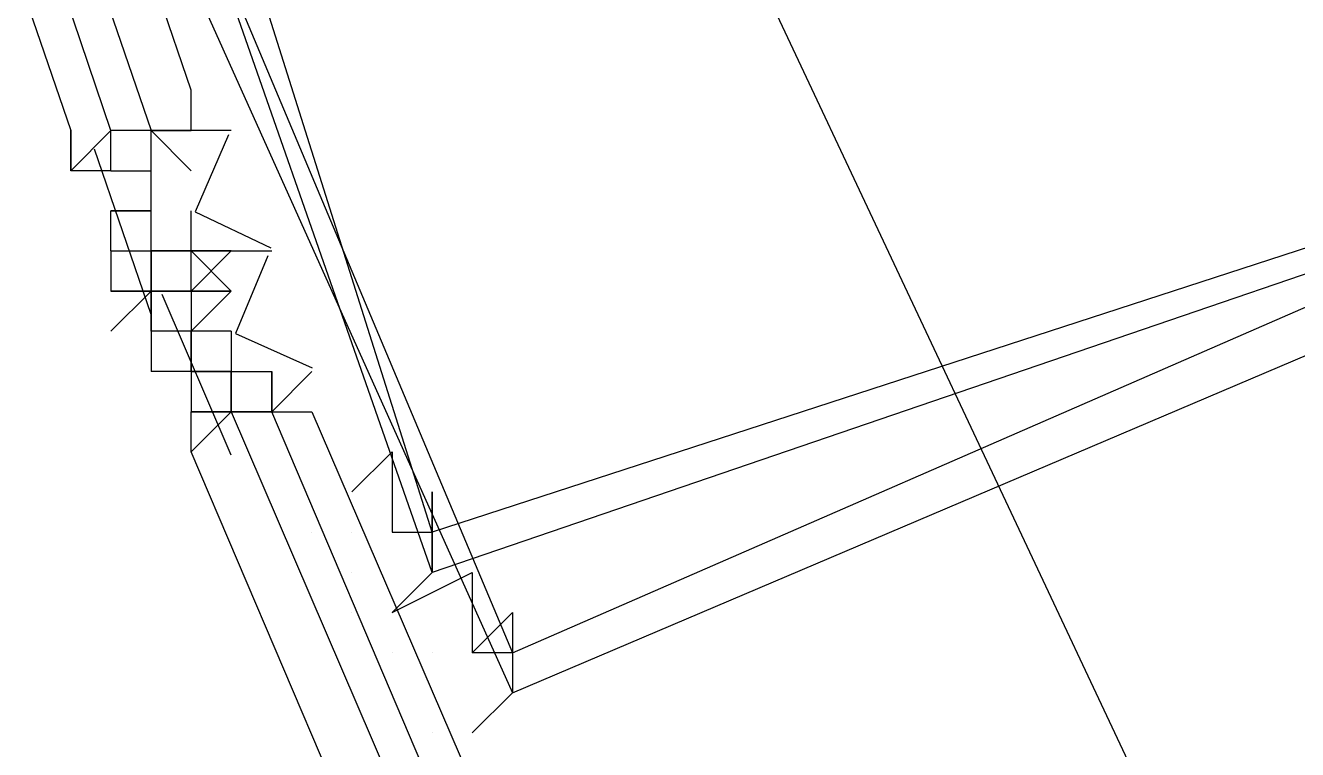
# Model space of a CAD drawing. Header units: feet. Extents: x -84 to 198, y -22 to 181.
# Drawn here: x 17.7449 to 18.1674, y 39.2523 to 39.4926 of the extents above; entities that cross this region are included whole.
import ezdxf

# ---------------------------------------------------------------- set-up
doc = ezdxf.new("R2010")
doc.units = ezdxf.units.FT
doc.layers.add('A-LINEA', color=7, linetype='CONTINUOUS')

msp = doc.modelspace()

# ---------------------------------------------------------------- linework, layer by layer
at = {"layer": 'A-LINEA'}
for p, q in [((17.1689, 41.2494), (22.9956, 28.8755)), ((17.1689, 41.2494), (22.9956, 28.8755)), ((17.7733, 39.4578), (17.7733, 39.4578)), ((17.7867, 39.4578), (17.7733, 39.4578)), ((17.7733, 39.4578), (17.7733, 39.4578)), ((17.7733, 39.4444), (17.7733, 39.4578)), ((17.7733, 39.4444), (17.7733, 39.4578)), ((17.7733, 39.4444), (17.7733, 39.4578)), ((17.7733, 39.4578), (17.7733, 39.4578)), ((17.7733, 39.4578), (17.7733, 39.4578)), ((17.7867, 39.4578), (17.7733, 39.4578)), ((17.7733, 39.4578), (17.7733, 39.4578)), ((17.7733, 39.4444), (17.7733, 39.4578)), ((17.7733, 39.4444), (17.7733, 39.4578)), ((17.7733, 39.4444), (17.7733, 39.4578)), ((17.7733, 39.4578), (17.7733, 39.4578)), ((17.7867, 39.4578), (17.7867, 39.4578)), ((17.8, 39.4444), (17.7867, 39.4578)), ((17.7867, 39.4578), (17.7867, 39.4578)), ((17.7867, 39.4578), (17.7867, 39.4578)), ((17.8, 39.4578), (17.7867, 39.4578)), ((17.7867, 39.4578), (17.7867, 39.4578)), ((17.7867, 39.4444), (17.7867, 39.4578)), ((17.7867, 39.4578), (17.7867, 39.4578)), ((17.7867, 39.4578), (17.7867, 39.4578)), ((17.7867, 39.4578), (17.7867, 39.4578)), ((17.7867, 39.4578), (17.7867, 39.4578)), ((17.7867, 39.4578), (17.7867, 39.4578)), ((17.7867, 39.4578), (17.7867, 39.4578)), ((17.8, 39.4444), (17.7867, 39.4578)), ((17.7867, 39.4578), (17.7867, 39.4578)), ((17.7867, 39.4578), (17.7867, 39.4578)), ((17.8, 39.4578), (17.7867, 39.4578)), ((17.7867, 39.4578), (17.7867, 39.4578)), ((17.7867, 39.4444), (17.7867, 39.4578)), ((17.7867, 39.4578), (17.7867, 39.4578)), ((17.7867, 39.4578), (17.7867, 39.4578)), ((17.7867, 39.4578), (17.7867, 39.4578)), ((17.7867, 39.4578), (17.7867, 39.4578)), ((17.7867, 39.4578), (17.7867, 39.4578)), ((17.8, 39.4578), (17.8, 39.4578)), ((17.8, 39.4578), (17.8, 39.4578)), ((17.8, 39.4578), (17.8, 39.4578)), ((17.8, 39.4578), (17.8, 39.4578)), ((17.8, 39.4578), (17.8, 39.4578)), ((17.8, 39.4578), (17.8, 39.4578)), ((17.8, 39.4578), (17.8, 39.4578)), ((17.8, 39.4578), (17.8, 39.4578)), ((17.8, 39.4578), (17.8, 39.4578)), ((17.8, 39.4578), (17.8, 39.4578)), ((17.8, 39.4578), (17.8, 39.4578)), ((17.8, 39.4578), (17.8, 39.4578)), ((17.8, 39.4578), (17.8, 39.4578)), ((17.8, 39.4578), (17.8, 39.4578)), ((17.8, 39.4578), (17.8, 39.4578)), ((17.8, 39.4578), (17.8, 39.4578)), ((17.8, 39.4578), (17.8, 39.4578)), ((17.8, 39.4578), (17.8, 39.4578)), ((17.8, 39.4578), (17.8, 39.4578)), ((17.8, 39.4578), (17.8, 39.4578)), ((17.8, 39.4578), (17.8, 39.4578)), ((17.8, 39.4578), (17.8, 39.4578)), ((17.7867, 39.3967), (17.7679, 39.4516)), ((17.7867, 39.3967), (17.7679, 39.4516)), ((17.7733, 39.4444), (17.76, 39.4444)), ((17.76, 39.4444), (17.76, 39.4444)), ((17.76, 39.4444), (17.76, 39.4444)), ((17.76, 39.4444), (17.76, 39.4444)), ((17.7733, 39.4444), (17.76, 39.4444)), ((17.7733, 39.4444), (17.76, 39.4444)), ((17.76, 39.4444), (17.76, 39.4444)), ((17.76, 39.4444), (17.76, 39.4444)), ((17.76, 39.4444), (17.76, 39.4444)), ((17.76, 39.4444), (17.76, 39.4444)), ((17.7733, 39.4444), (17.76, 39.4444)), ((17.76, 39.4444), (17.76, 39.4444)), ((17.76, 39.4444), (17.76, 39.4444)), ((17.76, 39.4444), (17.76, 39.4444)), ((17.7733, 39.4444), (17.76, 39.4444)), ((17.7733, 39.4444), (17.76, 39.4444)), ((17.76, 39.4444), (17.76, 39.4444)), ((17.76, 39.4444), (17.76, 39.4444)), ((17.76, 39.4444), (17.76, 39.4444)), ((17.76, 39.4444), (17.76, 39.4444)), ((17.7733, 39.4444), (17.7733, 39.4444)), ((17.7733, 39.4444), (17.7733, 39.4444)), ((17.7733, 39.4444), (17.7733, 39.4444)), ((17.7733, 39.4444), (17.7733, 39.4444)), ((17.7733, 39.4444), (17.7733, 39.4444)), ((17.7733, 39.4444), (17.7733, 39.4444)), ((17.7733, 39.4444), (17.7733, 39.4444)), ((17.7733, 39.4444), (17.7733, 39.4444)), ((17.7733, 39.4444), (17.7733, 39.4444)), ((17.7733, 39.4444), (17.7733, 39.4444)), ((17.7733, 39.4444), (17.7733, 39.4444)), ((17.7733, 39.4444), (17.7733, 39.4444)), ((17.7733, 39.4444), (17.7733, 39.4444)), ((17.7733, 39.4444), (17.7733, 39.4444)), ((17.7733, 39.4444), (17.7867, 39.4444)), ((17.7733, 39.4444), (17.7867, 39.4444)), ((17.7733, 39.4444), (17.7733, 39.4444)), ((17.7733, 39.4444), (17.7733, 39.4444)), ((17.7733, 39.4444), (17.7733, 39.4444)), ((17.7733, 39.4444), (17.7733, 39.4444)), ((17.7733, 39.4444), (17.7733, 39.4444)), ((17.7733, 39.4444), (17.7733, 39.4444)), ((17.7733, 39.4444), (17.7733, 39.4444)), ((17.7733, 39.4444), (17.7733, 39.4444)), ((17.7733, 39.4444), (17.7733, 39.4444)), ((17.7733, 39.4444), (17.7733, 39.4444)), ((17.7733, 39.4444), (17.7733, 39.4444)), ((17.7733, 39.4444), (17.7733, 39.4444)), ((17.7733, 39.4444), (17.7733, 39.4444)), ((17.7733, 39.4444), (17.7733, 39.4444)), ((17.7733, 39.4444), (17.7733, 39.4444)), ((17.7733, 39.4444), (17.7733, 39.4444)), ((17.7733, 39.4444), (17.7733, 39.4444)), ((17.7733, 39.4444), (17.7733, 39.4444)), ((17.7733, 39.4444), (17.7733, 39.4444)), ((17.7733, 39.4444), (17.7733, 39.4444)), ((17.7733, 39.4444), (17.7733, 39.4444)), ((17.7733, 39.4444), (17.7733, 39.4444)), ((17.7733, 39.4444), (17.7867, 39.4444)), ((17.7733, 39.4444), (17.7867, 39.4444)), ((17.7733, 39.4444), (17.7733, 39.4444)), ((17.7733, 39.4444), (17.7733, 39.4444)), ((17.7733, 39.4444), (17.7733, 39.4444)), ((17.7733, 39.4444), (17.7733, 39.4444)), ((17.7733, 39.4444), (17.7733, 39.4444)), ((17.7733, 39.4444), (17.7733, 39.4444)), ((17.7733, 39.4444), (17.7733, 39.4444)), ((17.7733, 39.4444), (17.7733, 39.4444)), ((17.7867, 39.4444), (17.7867, 39.4444)), ((17.7867, 39.4444), (17.7867, 39.4444)), ((17.7867, 39.4444), (17.7867, 39.4444)), ((17.7867, 39.4311), (17.7867, 39.4444)), ((17.7867, 39.4444), (17.7867, 39.4444)), ((17.7867, 39.4444), (17.7867, 39.4444)), ((17.7867, 39.4444), (17.7867, 39.4444)), ((17.7867, 39.4444), (17.7867, 39.4444)), ((17.7867, 39.4444), (17.7867, 39.4444)), ((17.7867, 39.4444), (17.7867, 39.4444)), ((17.7867, 39.4311), (17.7867, 39.4444)), ((17.7867, 39.4444), (17.7867, 39.4444)), ((17.7867, 39.4444), (17.7867, 39.4444)), ((17.7867, 39.4444), (17.7867, 39.4444)), ((17.7867, 39.4444), (17.7867, 39.4444)), ((17.7867, 39.4444), (17.7867, 39.4444)), ((17.7867, 39.4444), (17.7867, 39.4444)), ((17.7867, 39.4444), (17.7867, 39.4444)), ((17.7867, 39.4444), (17.7867, 39.4444)), ((17.7867, 39.4444), (17.7867, 39.4444)), ((17.7867, 39.4444), (17.7867, 39.4444)), ((17.7867, 39.4444), (17.7867, 39.4444)), ((17.7867, 39.4444), (17.7867, 39.4444)), ((17.7867, 39.4444), (17.7867, 39.4444)), ((17.7867, 39.4444), (17.7867, 39.4444)), ((17.7867, 39.4444), (17.7867, 39.4444)), ((17.7867, 39.4444), (17.7867, 39.4444)), ((17.7867, 39.4444), (17.7867, 39.4444)), ((17.7867, 39.4444), (17.7867, 39.4444)), ((17.7867, 39.4444), (17.7867, 39.4444)), ((17.7867, 39.4444), (17.7867, 39.4444)), ((17.7867, 39.4444), (17.7867, 39.4444)), ((17.7867, 39.4444), (17.7867, 39.4444)), ((17.7867, 39.4311), (17.7867, 39.4444)), ((17.7867, 39.4444), (17.7867, 39.4444)), ((17.7867, 39.4444), (17.7867, 39.4444)), ((17.7867, 39.4444), (17.7867, 39.4444)), ((17.7867, 39.4444), (17.7867, 39.4444)), ((17.7867, 39.4444), (17.7867, 39.4444)), ((17.7867, 39.4444), (17.7867, 39.4444)), ((17.7867, 39.4311), (17.7867, 39.4444)), ((17.7867, 39.4444), (17.7867, 39.4444)), ((17.7867, 39.4444), (17.7867, 39.4444)), ((17.7867, 39.4444), (17.7867, 39.4444)), ((17.7867, 39.4444), (17.7867, 39.4444)), ((17.7867, 39.4444), (17.7867, 39.4444)), ((17.7867, 39.4444), (17.7867, 39.4444)), ((17.7867, 39.4444), (17.7867, 39.4444)), ((17.7867, 39.4444), (17.7867, 39.4444)), ((17.7867, 39.4444), (17.7867, 39.4444)), ((17.7867, 39.4444), (17.7867, 39.4444)), ((17.7867, 39.4444), (17.7867, 39.4444)), ((17.7867, 39.4444), (17.7867, 39.4444)), ((17.7867, 39.4444), (17.7867, 39.4444)), ((17.7867, 39.4444), (17.7867, 39.4444)), ((17.7867, 39.4444), (17.7867, 39.4444)), ((17.7867, 39.4444), (17.7867, 39.4444)), ((17.7867, 39.4444), (17.7867, 39.4444)), ((17.7867, 39.4444), (17.7867, 39.4444)), ((17.7867, 39.4444), (17.7867, 39.4444)), ((17.7733, 39.4311), (17.7733, 39.4311)), ((17.7733, 39.4311), (17.7733, 39.4311)), ((17.7867, 39.4311), (17.7733, 39.4311)), ((17.7733, 39.4311), (17.7733, 39.4311)), ((17.7733, 39.4311), (17.7733, 39.4311)), ((17.7733, 39.4311), (17.7733, 39.4311)), ((17.7733, 39.4311), (17.7733, 39.4311)), ((17.7733, 39.4311), (17.7733, 39.4311)), ((17.7733, 39.4311), (17.7733, 39.4311)), ((17.7733, 39.4311), (17.7733, 39.4311)), ((17.7867, 39.4311), (17.7733, 39.4311)), ((17.7733, 39.4311), (17.7733, 39.4311)), ((17.7733, 39.4311), (17.7733, 39.4311)), ((17.7867, 39.4311), (17.7733, 39.4311)), ((17.7733, 39.4311), (17.7733, 39.4311)), ((17.7733, 39.4311), (17.7733, 39.4311)), ((17.7733, 39.4178), (17.7733, 39.4311)), ((17.7733, 39.4311), (17.7867, 39.4311)), ((17.7733, 39.4311), (17.7733, 39.4311)), ((17.7733, 39.4311), (17.7733, 39.4311)), ((17.7733, 39.4311), (17.7733, 39.4311)), ((17.7733, 39.4311), (17.7733, 39.4311)), ((17.7733, 39.4311), (17.7733, 39.4311)), ((17.7733, 39.4311), (17.7733, 39.4311)), ((17.7733, 39.4311), (17.7733, 39.4311)), ((17.7867, 39.4311), (17.7733, 39.4311)), ((17.7733, 39.4311), (17.7733, 39.4311)), ((17.7733, 39.4311), (17.7733, 39.4311)), ((17.7733, 39.4311), (17.7733, 39.4311)), ((17.7733, 39.4311), (17.7733, 39.4311)), ((17.7733, 39.4311), (17.7733, 39.4311)), ((17.7733, 39.4311), (17.7733, 39.4311)), ((17.7733, 39.4311), (17.7733, 39.4311)), ((17.7867, 39.4311), (17.7733, 39.4311)), ((17.7733, 39.4311), (17.7733, 39.4311)), ((17.7733, 39.4311), (17.7733, 39.4311)), ((17.7867, 39.4311), (17.7733, 39.4311)), ((17.7733, 39.4311), (17.7733, 39.4311)), ((17.7733, 39.4311), (17.7733, 39.4311)), ((17.7733, 39.4178), (17.7733, 39.4311)), ((17.7733, 39.4311), (17.7867, 39.4311)), ((17.7733, 39.4311), (17.7733, 39.4311)), ((17.7733, 39.4311), (17.7733, 39.4311)), ((17.7733, 39.4311), (17.7733, 39.4311)), ((17.7733, 39.4311), (17.7733, 39.4311)), ((17.7733, 39.4311), (17.7733, 39.4311)), ((17.7867, 39.4311), (17.7867, 39.4311)), ((17.7867, 39.4311), (17.7867, 39.4311)), ((17.7867, 39.4311), (17.7867, 39.4311)), ((17.7867, 39.4311), (17.7867, 39.4311)), ((17.7867, 39.4311), (17.7867, 39.4311)), ((17.7867, 39.4311), (17.7867, 39.4311)), ((17.7867, 39.4178), (17.7867, 39.4311)), ((17.7867, 39.4311), (17.7867, 39.4311)), ((17.7867, 39.4311), (17.7867, 39.4311)), ((17.7867, 39.4311), (17.7867, 39.4311)), ((17.7867, 39.4311), (17.7867, 39.4311)), ((17.7867, 39.4311), (17.7867, 39.4311)), ((17.7867, 39.4311), (17.7867, 39.4311)), ((17.7867, 39.4311), (17.7867, 39.4311)), ((17.7867, 39.4311), (17.7867, 39.4311)), ((17.7867, 39.4311), (17.7867, 39.4311)), ((17.7867, 39.4311), (17.7867, 39.4311)), ((17.7867, 39.4311), (17.7867, 39.4311)), ((17.7867, 39.4311), (17.7867, 39.4311)), ((17.7867, 39.4311), (17.7867, 39.4311)), ((17.7867, 39.4311), (17.7867, 39.4311)), ((17.7867, 39.4311), (17.7867, 39.4311)), ((17.7867, 39.4311), (17.7867, 39.4311)), ((17.7867, 39.4311), (17.7867, 39.4311)), ((17.7867, 39.4311), (17.7867, 39.4311)), ((17.7867, 39.4311), (17.7867, 39.4311)), ((17.7867, 39.4311), (17.7867, 39.4311)), ((17.7867, 39.4311), (17.7867, 39.4311)), ((17.7867, 39.4311), (17.7867, 39.4311)), ((17.7867, 39.4311), (17.7867, 39.4311)), ((17.7867, 39.4311), (17.7867, 39.4311)), ((17.7867, 39.4311), (17.7867, 39.4311)), ((17.7867, 39.4178), (17.7867, 39.4311)), ((17.7867, 39.4311), (17.7867, 39.4311)), ((17.7867, 39.4311), (17.7867, 39.4311)), ((17.7867, 39.4311), (17.7867, 39.4311)), ((17.7867, 39.4311), (17.7867, 39.4311)), ((17.7867, 39.4311), (17.7867, 39.4311)), ((17.7867, 39.4311), (17.7867, 39.4311)), ((17.7867, 39.4311), (17.7867, 39.4311)), ((17.7867, 39.4311), (17.7867, 39.4311)), ((17.7867, 39.4311), (17.7867, 39.4311)), ((17.7867, 39.4311), (17.7867, 39.4311)), ((17.7867, 39.4311), (17.7867, 39.4311)), ((17.7867, 39.4311), (17.7867, 39.4311)), ((17.7867, 39.4311), (17.7867, 39.4311)), ((17.7867, 39.4311), (17.7867, 39.4311)), ((17.7867, 39.4311), (17.7867, 39.4311)), ((17.7867, 39.4311), (17.7867, 39.4311)), ((17.7867, 39.4311), (17.7867, 39.4311)), ((17.7867, 39.4311), (17.7867, 39.4311)), ((17.7867, 39.4311), (17.7867, 39.4311)), ((17.8, 39.4311), (17.8, 39.4311)), ((17.8, 39.4178), (17.8, 39.4311)), ((17.8, 39.4311), (17.8, 39.4311)), ((17.8, 39.4311), (17.8, 39.4311)), ((17.8, 39.4311), (17.8, 39.4311)), ((17.8, 39.4311), (17.8, 39.4311)), ((17.8, 39.4311), (17.8, 39.4311)), ((17.8, 39.4178), (17.8, 39.4311)), ((17.8, 39.4311), (17.8, 39.4311)), ((17.8, 39.4311), (17.8, 39.4311)), ((17.8, 39.4311), (17.8, 39.4311)), ((17.8, 39.4311), (17.8, 39.4311)), ((17.7733, 39.4178), (17.7733, 39.4178)), ((17.7733, 39.4178), (17.7733, 39.4178)), ((17.7733, 39.4178), (17.7733, 39.4178)), ((17.7733, 39.4178), (17.7733, 39.4178)), ((17.7733, 39.4178), (17.7867, 39.4178)), ((17.7733, 39.4178), (17.7733, 39.4178)), ((17.7733, 39.4178), (17.7733, 39.4178)), ((17.7733, 39.4178), (17.7867, 39.4178)), ((17.7733, 39.4178), (17.7733, 39.4178)), ((17.7733, 39.4178), (17.7867, 39.4178)), ((17.7733, 39.4178), (17.7733, 39.4178)), ((17.7733, 39.4178), (17.7733, 39.4178)), ((17.7733, 39.4178), (17.7733, 39.4178)), ((17.7733, 39.4178), (17.7733, 39.4044)), ((17.7733, 39.4178), (17.7733, 39.4178)), ((17.7733, 39.4178), (17.7733, 39.4178)), ((17.7733, 39.4178), (17.7733, 39.4178)), ((17.7733, 39.4178), (17.7733, 39.4178)), ((17.7733, 39.4178), (17.7867, 39.4178)), ((17.7733, 39.4178), (17.7733, 39.4178)), ((17.7733, 39.4178), (17.7733, 39.4178)), ((17.7733, 39.4178), (17.7867, 39.4178)), ((17.7733, 39.4178), (17.7733, 39.4178)), ((17.7733, 39.4178), (17.7867, 39.4178)), ((17.7733, 39.4178), (17.7733, 39.4178)), ((17.7733, 39.4178), (17.7733, 39.4178)), ((17.7733, 39.4178), (17.7733, 39.4178)), ((17.7733, 39.4178), (17.7733, 39.4044)), ((17.7867, 39.4178), (17.7867, 39.4178)), ((17.7867, 39.4178), (17.7867, 39.4178)), ((17.7867, 39.4178), (17.7867, 39.4178)), ((17.7867, 39.4178), (17.7867, 39.4178)), ((17.7867, 39.4178), (17.7867, 39.4178)), ((17.7867, 39.4178), (17.7867, 39.4178)), ((17.7867, 39.4178), (17.7867, 39.4178)), ((17.7867, 39.4178), (17.7867, 39.4178)), ((17.7867, 39.4044), (17.7867, 39.4178)), ((17.7867, 39.4178), (17.7867, 39.4178)), ((17.8, 39.4178), (17.7867, 39.4178)), ((17.7867, 39.4178), (17.7867, 39.4178)), ((17.7867, 39.4178), (17.7867, 39.4178)), ((17.7867, 39.4178), (17.7867, 39.4178)), ((17.7867, 39.4178), (17.7867, 39.4178)), ((17.7867, 39.4178), (17.7867, 39.4178)), ((17.7867, 39.4044), (17.7867, 39.4178)), ((17.7867, 39.4178), (17.7867, 39.4178)), ((17.7867, 39.4178), (17.7867, 39.4178)), ((17.7867, 39.4178), (17.7867, 39.4178)), ((17.7867, 39.4178), (17.7867, 39.4178)), ((17.7867, 39.4178), (17.7867, 39.4044)), ((17.7867, 39.4178), (17.7867, 39.4044)), ((17.7867, 39.4178), (17.7867, 39.4044)), ((17.7867, 39.4178), (17.7867, 39.4044)), ((17.7867, 39.4178), (17.7867, 39.4178)), ((17.7867, 39.4178), (17.7867, 39.4178)), ((17.7867, 39.4178), (17.7867, 39.4178)), ((17.7867, 39.4178), (17.7867, 39.4178)), ((17.7867, 39.4178), (17.7867, 39.4178)), ((17.7867, 39.4178), (17.7867, 39.4178)), ((17.7867, 39.4178), (17.7867, 39.4178)), ((17.7867, 39.4178), (17.7867, 39.4178)), ((17.7867, 39.4044), (17.7867, 39.4178)), ((17.7867, 39.4178), (17.7867, 39.4178)), ((17.8, 39.4178), (17.7867, 39.4178)), ((17.7867, 39.4178), (17.7867, 39.4178)), ((17.7867, 39.4178), (17.7867, 39.4178)), ((17.7867, 39.4178), (17.7867, 39.4178)), ((17.7867, 39.4178), (17.7867, 39.4178)), ((17.7867, 39.4178), (17.7867, 39.4178)), ((17.7867, 39.4044), (17.7867, 39.4178)), ((17.7867, 39.4178), (17.7867, 39.4178)), ((17.7867, 39.4178), (17.7867, 39.4178)), ((17.7867, 39.4178), (17.7867, 39.4178)), ((17.7867, 39.4178), (17.7867, 39.4178)), ((17.7867, 39.4178), (17.7867, 39.4044)), ((17.7867, 39.4178), (17.7867, 39.4044)), ((17.7867, 39.4178), (17.7867, 39.4044)), ((17.7867, 39.4178), (17.7867, 39.4044)), ((17.8, 39.4178), (17.8133, 39.4044)), ((17.8, 39.4178), (17.8, 39.4178)), ((17.8, 39.4178), (17.8, 39.4178)), ((17.8, 39.4178), (17.8, 39.4178)), ((17.8, 39.4178), (17.8, 39.4178)), ((17.8, 39.4178), (17.8, 39.4178)), ((17.8, 39.4044), (17.8, 39.4178)), ((17.8, 39.4178), (17.8, 39.4178)), ((17.8, 39.4178), (17.8, 39.4178)), ((17.8, 39.4178), (17.8, 39.4178)), ((17.8, 39.4178), (17.8, 39.4178)), ((17.8, 39.4178), (17.8, 39.4178)), ((17.8, 39.4178), (17.8, 39.4178)), ((17.8, 39.4178), (17.8, 39.4178)), ((17.8, 39.4178), (17.8, 39.4178)), ((17.8, 39.4178), (17.8, 39.4178)), ((17.8, 39.4178), (17.8, 39.4178)), ((17.8, 39.4178), (17.8, 39.4178)), ((17.8, 39.4178), (17.8, 39.4178)), ((17.8133, 39.4178), (17.8, 39.4178)), ((17.8, 39.4178), (17.8, 39.4178)), ((17.8, 39.4178), (17.8, 39.4178)), ((17.8, 39.4178), (17.8, 39.4178)), ((17.8133, 39.4178), (17.8, 39.4178)), ((17.8, 39.4178), (17.8, 39.4178)), ((17.8, 39.4178), (17.8, 39.4178)), ((17.8, 39.4178), (17.8, 39.4178)), ((17.8, 39.4178), (17.8, 39.4178)), ((17.8, 39.4178), (17.8, 39.4178)), ((17.8, 39.4178), (17.8, 39.4178)), ((17.8, 39.4178), (17.8, 39.4178)), ((17.8, 39.4178), (17.8, 39.4178)), ((17.8, 39.4178), (17.8133, 39.4044)), ((17.8, 39.4178), (17.8, 39.4178)), ((17.8, 39.4178), (17.8, 39.4178)), ((17.8, 39.4178), (17.8, 39.4178)), ((17.8, 39.4178), (17.8, 39.4178)), ((17.8, 39.4178), (17.8, 39.4178)), ((17.8, 39.4044), (17.8, 39.4178)), ((17.8, 39.4178), (17.8, 39.4178)), ((17.8, 39.4178), (17.8, 39.4178)), ((17.8, 39.4178), (17.8, 39.4178)), ((17.8, 39.4178), (17.8, 39.4178)), ((17.8, 39.4178), (17.8, 39.4178)), ((17.8, 39.4178), (17.8, 39.4178)), ((17.8, 39.4178), (17.8, 39.4178)), ((17.8, 39.4178), (17.8, 39.4178)), ((17.8, 39.4178), (17.8, 39.4178)), ((17.8, 39.4178), (17.8, 39.4178)), ((17.8, 39.4178), (17.8, 39.4178)), ((17.8, 39.4178), (17.8, 39.4178)), ((17.8133, 39.4178), (17.8, 39.4178)), ((17.8, 39.4178), (17.8, 39.4178)), ((17.8, 39.4178), (17.8, 39.4178)), ((17.8, 39.4178), (17.8, 39.4178)), ((17.8133, 39.4178), (17.8, 39.4178)), ((17.8, 39.4178), (17.8, 39.4178)), ((17.8, 39.4178), (17.8, 39.4178)), ((17.8, 39.4178), (17.8, 39.4178)), ((17.8, 39.4178), (17.8, 39.4178)), ((17.8, 39.4178), (17.8, 39.4178)), ((17.8, 39.4178), (17.8, 39.4178)), ((17.8, 39.4178), (17.8, 39.4178)), ((17.8, 39.4178), (17.8, 39.4178)), ((17.8133, 39.4178), (17.8133, 39.4178)), ((17.8133, 39.4178), (17.8133, 39.4178)), ((17.8133, 39.4178), (17.8133, 39.4178)), ((17.8133, 39.4178), (17.8133, 39.4178)), ((17.8133, 39.4178), (17.8133, 39.4178)), ((17.8133, 39.4178), (17.8133, 39.4178)), ((17.8133, 39.4178), (17.8133, 39.4178)), ((17.8133, 39.4178), (17.8133, 39.4178)), ((17.8133, 39.4178), (17.8133, 39.4178)), ((17.8133, 39.4178), (17.8133, 39.4178)), ((17.8133, 39.4178), (17.8133, 39.4178)), ((17.8133, 39.4178), (17.8133, 39.4178)), ((17.8133, 39.4178), (17.8133, 39.4178)), ((17.8133, 39.4178), (17.8133, 39.4178)), ((17.8133, 39.4178), (17.8133, 39.4178)), ((17.8133, 39.4178), (17.8133, 39.4178)), ((17.8133, 39.4178), (17.8133, 39.4178)), ((17.8133, 39.4178), (17.8133, 39.4178)), ((17.8133, 39.4178), (17.8133, 39.4178)), ((17.8133, 39.4178), (17.8133, 39.4178)), ((17.8133, 39.4178), (17.8133, 39.4178)), ((17.8133, 39.4178), (17.8133, 39.4178)), ((17.8133, 39.4178), (17.8133, 39.4178)), ((17.8133, 39.4178), (17.8133, 39.4178)), ((17.8133, 39.4178), (17.8133, 39.4178)), ((17.8133, 39.4178), (17.8133, 39.4178)), ((17.8133, 39.4178), (17.8133, 39.4178)), ((17.8133, 39.4178), (17.8133, 39.4178)), ((17.8133, 39.4178), (17.8133, 39.4178)), ((17.8133, 39.4178), (17.8133, 39.4178)), ((17.8133, 39.4178), (17.8133, 39.4178)), ((17.8133, 39.4178), (17.8133, 39.4178)), ((17.8133, 39.4178), (17.8133, 39.4178)), ((17.8133, 39.4178), (17.8133, 39.4178)), ((17.8133, 39.4178), (17.8133, 39.4178)), ((17.8133, 39.4178), (17.8133, 39.4178)), ((17.8133, 39.4178), (17.8133, 39.4178)), ((17.8133, 39.4178), (17.8133, 39.4178)), ((17.8133, 39.4178), (17.8133, 39.4178)), ((17.8133, 39.4178), (17.8133, 39.4178)), ((17.8133, 39.4178), (17.8133, 39.4178)), ((17.8133, 39.4178), (17.8133, 39.4178)), ((17.8133, 39.4178), (17.8133, 39.4178)), ((17.8133, 39.4178), (17.8133, 39.4178)), ((17.7733, 39.4044), (17.7733, 39.4044)), ((17.7733, 39.4044), (17.7733, 39.4044)), ((17.7733, 39.4044), (17.7867, 39.4044)), ((17.7733, 39.4044), (17.7733, 39.4044)), ((17.7867, 39.4044), (17.7733, 39.4044)), ((17.7733, 39.4044), (17.7733, 39.4044)), ((17.7733, 39.4044), (17.7733, 39.4044)), ((17.7733, 39.4044), (17.7733, 39.4044)), ((17.7733, 39.3911), (17.7867, 39.4044)), ((17.7733, 39.4044), (17.7733, 39.4044)), ((17.7733, 39.4044), (17.7733, 39.4044)), ((17.7733, 39.4044), (17.7867, 39.4044)), ((17.7733, 39.4044), (17.7733, 39.4044)), ((17.7867, 39.4044), (17.7733, 39.4044)), ((17.7733, 39.4044), (17.7733, 39.4044)), ((17.7733, 39.4044), (17.7733, 39.4044)), ((17.7733, 39.4044), (17.7733, 39.4044)), ((17.7733, 39.3911), (17.7867, 39.4044)), ((17.7867, 39.4044), (17.7867, 39.4044)), ((17.7867, 39.4044), (17.7867, 39.4044)), ((17.7867, 39.4044), (17.7867, 39.4044)), ((17.7867, 39.3911), (17.7867, 39.4044)), ((17.7867, 39.3911), (17.7867, 39.4044)), ((17.8, 39.4044), (17.7867, 39.4044)), ((17.7867, 39.4044), (17.7867, 39.4044)), ((17.7867, 39.4044), (17.7867, 39.4044)), ((17.7867, 39.3911), (17.7867, 39.4044)), ((17.7867, 39.4044), (17.7867, 39.4044)), ((17.7867, 39.4044), (17.7867, 39.4044)), ((17.7867, 39.4044), (17.7867, 39.4044)), ((17.7867, 39.4044), (17.7867, 39.4044)), ((17.7867, 39.4044), (17.7867, 39.3911)), ((17.7867, 39.4044), (17.7867, 39.4044)), ((17.7867, 39.4044), (17.7867, 39.4044)), ((17.8, 39.4044), (17.7867, 39.4044)), ((17.7867, 39.4044), (17.7867, 39.4044)), ((17.7867, 39.4044), (17.7867, 39.4044)), ((17.8, 39.4044), (17.7867, 39.4044)), ((17.7867, 39.4044), (17.7867, 39.4044)), ((17.7867, 39.4044), (17.7867, 39.4044)), ((17.7867, 39.4044), (17.7867, 39.4044)), ((17.7867, 39.4044), (17.7867, 39.4044)), ((17.7867, 39.4044), (17.7867, 39.4044)), ((17.7867, 39.4044), (17.7867, 39.4044)), ((17.7867, 39.4044), (17.7867, 39.4044)), ((17.7867, 39.4044), (17.7867, 39.4044)), ((17.7867, 39.4044), (17.7867, 39.4044)), ((17.7867, 39.4044), (17.7867, 39.4044)), ((17.7867, 39.4044), (17.7867, 39.4044)), ((17.7867, 39.4044), (17.7867, 39.4044)), ((17.7867, 39.4044), (17.7867, 39.4044)), ((17.7867, 39.4044), (17.7867, 39.4044)), ((17.7867, 39.4044), (17.7867, 39.4044)), ((17.7867, 39.3911), (17.7867, 39.4044)), ((17.7867, 39.3911), (17.7867, 39.4044)), ((17.8, 39.4044), (17.7867, 39.4044)), ((17.7867, 39.4044), (17.7867, 39.4044)), ((17.7867, 39.4044), (17.7867, 39.4044)), ((17.7867, 39.3911), (17.7867, 39.4044)), ((17.7867, 39.4044), (17.7867, 39.4044)), ((17.7867, 39.4044), (17.7867, 39.4044)), ((17.7867, 39.4044), (17.7867, 39.4044)), ((17.7867, 39.4044), (17.7867, 39.4044)), ((17.7867, 39.4044), (17.7867, 39.3911)), ((17.7867, 39.4044), (17.7867, 39.4044)), ((17.7867, 39.4044), (17.7867, 39.4044)), ((17.8, 39.4044), (17.7867, 39.4044)), ((17.7867, 39.4044), (17.7867, 39.4044)), ((17.7867, 39.4044), (17.7867, 39.4044)), ((17.8, 39.4044), (17.7867, 39.4044)), ((17.7867, 39.4044), (17.7867, 39.4044)), ((17.7867, 39.4044), (17.7867, 39.4044)), ((17.7867, 39.4044), (17.7867, 39.4044)), ((17.7867, 39.4044), (17.7867, 39.4044)), ((17.7867, 39.4044), (17.7867, 39.4044)), ((17.7867, 39.4044), (17.7867, 39.4044)), ((17.7867, 39.4044), (17.7867, 39.4044)), ((17.7867, 39.4044), (17.7867, 39.4044)), ((17.7867, 39.4044), (17.7867, 39.4044)), ((17.7867, 39.4044), (17.7867, 39.4044)), ((17.7867, 39.4044), (17.7867, 39.4044)), ((17.7867, 39.4044), (17.7867, 39.4044)), ((17.8, 39.4044), (17.8, 39.4044)), ((17.8, 39.4044), (17.8, 39.4044)), ((17.8, 39.4044), (17.8, 39.4044)), ((17.8, 39.4044), (17.8, 39.3911)), ((17.8, 39.4044), (17.8, 39.4044)), ((17.8, 39.4044), (17.8, 39.4044)), ((17.8, 39.4044), (17.8, 39.4044)), ((17.8, 39.4044), (17.8, 39.4044)), ((17.8, 39.4044), (17.8, 39.4044)), ((17.8, 39.4044), (17.8, 39.4044)), ((17.8, 39.4044), (17.8, 39.4044)), ((17.8, 39.4044), (17.8, 39.4044)), ((17.8, 39.4044), (17.8, 39.4044)), ((17.8, 39.4044), (17.8133, 39.4044)), ((17.8, 39.4044), (17.8, 39.4044)), ((17.8, 39.4044), (17.8, 39.4044)), ((17.8, 39.4044), (17.8, 39.4044)), ((17.8, 39.4044), (17.8, 39.4044)), ((17.8, 39.4044), (17.8, 39.4044)), ((17.8, 39.4044), (17.8, 39.4044)), ((17.8, 39.4044), (17.8, 39.4044)), ((17.8, 39.4044), (17.8, 39.4044)), ((17.8, 39.4044), (17.8, 39.4044)), ((17.8, 39.4044), (17.8, 39.4044)), ((17.8, 39.4044), (17.8, 39.4044)), ((17.8, 39.4044), (17.8, 39.4044)), ((17.8, 39.4044), (17.8, 39.4044)), ((17.8, 39.4044), (17.8, 39.4044)), ((17.8, 39.4044), (17.8, 39.4044)), ((17.8, 39.4044), (17.8, 39.4044)), ((17.8, 39.4044), (17.8, 39.4044)), ((17.8, 39.4044), (17.8, 39.4044)), ((17.8, 39.4044), (17.8, 39.4044)), ((17.8, 39.4044), (17.8, 39.4044)), ((17.8, 39.4044), (17.8, 39.4044)), ((17.8, 39.4044), (17.8, 39.4044)), ((17.8, 39.4044), (17.8, 39.4044)), ((17.8, 39.4044), (17.8, 39.4044)), ((17.8, 39.4044), (17.8, 39.4044)), ((17.8, 39.4044), (17.8, 39.3911)), ((17.8, 39.4044), (17.8, 39.4044)), ((17.8, 39.4044), (17.8, 39.4044)), ((17.8, 39.4044), (17.8, 39.4044)), ((17.8, 39.4044), (17.8, 39.4044)), ((17.8, 39.4044), (17.8, 39.4044)), ((17.8, 39.4044), (17.8, 39.4044)), ((17.8, 39.4044), (17.8, 39.4044)), ((17.8, 39.4044), (17.8, 39.4044)), ((17.8, 39.4044), (17.8, 39.4044)), ((17.8, 39.4044), (17.8133, 39.4044)), ((17.8, 39.4044), (17.8, 39.4044)), ((17.8, 39.4044), (17.8, 39.4044)), ((17.8, 39.4044), (17.8, 39.4044)), ((17.8, 39.4044), (17.8, 39.4044)), ((17.8, 39.4044), (17.8, 39.4044)), ((17.8, 39.4044), (17.8, 39.4044)), ((17.8, 39.4044), (17.8, 39.4044)), ((17.8, 39.4044), (17.8, 39.4044)), ((17.8, 39.4044), (17.8, 39.4044)), ((17.8, 39.4044), (17.8, 39.4044)), ((17.8, 39.4044), (17.8, 39.4044)), ((17.8, 39.4044), (17.8, 39.4044)), ((17.8, 39.4044), (17.8, 39.4044)), ((17.8, 39.4044), (17.8, 39.4044)), ((17.8, 39.4044), (17.8, 39.4044)), ((17.8, 39.4044), (17.8, 39.4044)), ((17.8, 39.4044), (17.8, 39.4044)), ((17.8, 39.4044), (17.8, 39.4044)), ((17.8, 39.4044), (17.8, 39.4044)), ((17.8, 39.4044), (17.8, 39.4044)), ((17.8, 39.4044), (17.8, 39.4044)), ((17.8, 39.4044), (17.8, 39.4044)), ((17.8133, 39.4044), (17.8133, 39.4044)), ((17.8133, 39.4044), (17.8133, 39.4044)), ((17.8133, 39.4044), (17.8133, 39.4044)), ((17.8133, 39.4044), (17.8133, 39.4044)), ((17.8133, 39.4044), (17.8133, 39.4044)), ((17.8133, 39.4044), (17.8133, 39.4044)), ((17.8133, 39.4044), (17.8133, 39.4044)), ((17.8133, 39.4044), (17.8133, 39.4044)), ((17.8133, 39.4044), (17.8133, 39.4044)), ((17.8133, 39.4044), (17.8133, 39.4044)), ((17.8133, 39.4044), (17.8133, 39.4044)), ((17.8133, 39.4044), (17.8133, 39.4044)), ((17.8133, 39.4044), (17.8133, 39.4044)), ((17.8133, 39.4044), (17.8133, 39.4044)), ((17.8132, 39.35), (17.7903, 39.4033)), ((17.8132, 39.35), (17.7903, 39.4033)), ((17.8, 39.3911), (17.7867, 39.3911)), ((17.7867, 39.3911), (17.7867, 39.3911)), ((17.7867, 39.3911), (17.7867, 39.3911)), ((17.7867, 39.3911), (17.7867, 39.3778)), ((17.7867, 39.3911), (17.7867, 39.3911)), ((17.7867, 39.3911), (17.7867, 39.3911)), ((17.7867, 39.3911), (17.7867, 39.3911)), ((17.7867, 39.3911), (17.7867, 39.3911)), ((17.7867, 39.3911), (17.7867, 39.3911)), ((17.7867, 39.3911), (17.7867, 39.3911)), ((17.7867, 39.3911), (17.7867, 39.3911)), ((17.7867, 39.3911), (17.7867, 39.3911)), ((17.7867, 39.3911), (17.7867, 39.3911)), ((17.7867, 39.3911), (17.7867, 39.3911)), ((17.7867, 39.3911), (17.7867, 39.3911)), ((17.7867, 39.3911), (17.7867, 39.3911)), ((17.7867, 39.3911), (17.7867, 39.3911)), ((17.7867, 39.3911), (17.7867, 39.3911)), ((17.7867, 39.3911), (17.7867, 39.3911)), ((17.7867, 39.3911), (17.7867, 39.3911)), ((17.7867, 39.3911), (17.7867, 39.3911)), ((17.7867, 39.3911), (17.7867, 39.3911)), ((17.7867, 39.3911), (17.7867, 39.3911)), ((17.7867, 39.3911), (17.7867, 39.3911)), ((17.7867, 39.3911), (17.7867, 39.3911)), ((17.8, 39.3911), (17.7867, 39.3911)), ((17.7867, 39.3911), (17.7867, 39.3911)), ((17.7867, 39.3911), (17.7867, 39.3911)), ((17.7867, 39.3911), (17.7867, 39.3778)), ((17.7867, 39.3911), (17.7867, 39.3911)), ((17.7867, 39.3911), (17.7867, 39.3911)), ((17.7867, 39.3911), (17.7867, 39.3911)), ((17.7867, 39.3911), (17.7867, 39.3911)), ((17.7867, 39.3911), (17.7867, 39.3911)), ((17.7867, 39.3911), (17.7867, 39.3911)), ((17.7867, 39.3911), (17.7867, 39.3911)), ((17.7867, 39.3911), (17.7867, 39.3911)), ((17.7867, 39.3911), (17.7867, 39.3911)), ((17.7867, 39.3911), (17.7867, 39.3911)), ((17.7867, 39.3911), (17.7867, 39.3911)), ((17.7867, 39.3911), (17.7867, 39.3911)), ((17.7867, 39.3911), (17.7867, 39.3911)), ((17.7867, 39.3911), (17.7867, 39.3911)), ((17.7867, 39.3911), (17.7867, 39.3911)), ((17.7867, 39.3911), (17.7867, 39.3911)), ((17.7867, 39.3911), (17.7867, 39.3911)), ((17.7867, 39.3911), (17.7867, 39.3911)), ((17.7867, 39.3911), (17.7867, 39.3911)), ((17.7867, 39.3911), (17.7867, 39.3911)), ((17.7867, 39.3911), (17.7867, 39.3911)), ((17.8, 39.3911), (17.8, 39.3911)), ((17.8, 39.3911), (17.8, 39.3911)), ((17.8, 39.3911), (17.8, 39.3911)), ((17.8, 39.3911), (17.8, 39.3911)), ((17.8, 39.3911), (17.8, 39.3911)), ((17.8, 39.3911), (17.8, 39.3911)), ((17.8, 39.3911), (17.8, 39.3911)), ((17.8, 39.3911), (17.8, 39.3911)), ((17.8, 39.3911), (17.8, 39.3911)), ((17.8, 39.3911), (17.8, 39.3911)), ((17.8, 39.3911), (17.8, 39.3911)), ((17.8, 39.3911), (17.8, 39.3911)), ((17.8, 39.3911), (17.8, 39.3911)), ((17.8, 39.3911), (17.8, 39.3911)), ((17.8, 39.3911), (17.8, 39.3911)), ((17.8, 39.3911), (17.8, 39.3911)), ((17.8, 39.3911), (17.8, 39.3911)), ((17.8, 39.3911), (17.8, 39.3911)), ((17.8, 39.3911), (17.8, 39.3911)), ((17.8, 39.3911), (17.8, 39.3911)), ((17.8, 39.3911), (17.8, 39.3911)), ((17.8, 39.3911), (17.8, 39.3778)), ((17.8, 39.3778), (17.8, 39.3911)), ((17.8, 39.3911), (17.8, 39.3911)), ((17.8, 39.3911), (17.8, 39.3911)), ((17.8, 39.3778), (17.8, 39.3911)), ((17.8, 39.3911), (17.8, 39.3911)), ((17.8, 39.3911), (17.8, 39.3911)), ((17.8133, 39.3911), (17.8, 39.3911)), ((17.8, 39.3911), (17.8, 39.3911)), ((17.8, 39.3911), (17.8, 39.3911)), ((17.8, 39.3911), (17.8, 39.3911)), ((17.8, 39.3911), (17.8, 39.3911)), ((17.8, 39.3911), (17.8, 39.3911)), ((17.8, 39.3911), (17.8, 39.3911)), ((17.8, 39.3911), (17.8, 39.3911)), ((17.8, 39.3911), (17.8, 39.3911)), ((17.8, 39.3911), (17.8, 39.3911)), ((17.8, 39.3911), (17.8, 39.3911)), ((17.8, 39.3911), (17.8, 39.3911)), ((17.8, 39.3911), (17.8, 39.3911)), ((17.8, 39.3911), (17.8, 39.3911)), ((17.8, 39.3911), (17.8, 39.3911)), ((17.8, 39.3911), (17.8, 39.3911)), ((17.8, 39.3911), (17.8, 39.3911)), ((17.8, 39.3911), (17.8, 39.3911)), ((17.8, 39.3911), (17.8, 39.3911)), ((17.8, 39.3911), (17.8, 39.3911)), ((17.8, 39.3911), (17.8, 39.3911)), ((17.8, 39.3911), (17.8, 39.3911)), ((17.8, 39.3911), (17.8, 39.3778)), ((17.8, 39.3778), (17.8, 39.3911)), ((17.8, 39.3911), (17.8, 39.3911)), ((17.8, 39.3911), (17.8, 39.3911)), ((17.8, 39.3778), (17.8, 39.3911)), ((17.8, 39.3911), (17.8, 39.3911)), ((17.8, 39.3911), (17.8, 39.3911)), ((17.8133, 39.3911), (17.8, 39.3911)), ((17.8133, 39.3911), (17.8133, 39.3911)), ((17.8133, 39.3911), (17.8133, 39.3911)), ((17.8133, 39.3911), (17.8133, 39.3911)), ((17.8133, 39.3911), (17.8133, 39.3911)), ((17.8133, 39.3911), (17.8133, 39.3911)), ((17.8133, 39.3911), (17.8133, 39.3911)), ((17.8133, 39.3911), (17.8133, 39.3911)), ((17.8133, 39.3911), (17.8133, 39.3911)), ((17.8133, 39.3911), (17.8133, 39.3778)), ((17.8133, 39.3911), (17.8133, 39.3911)), ((17.8133, 39.3911), (17.8133, 39.3911)), ((17.8133, 39.3911), (17.8133, 39.3911)), ((17.8133, 39.3911), (17.8133, 39.3911)), ((17.8133, 39.3911), (17.8133, 39.3911)), ((17.8133, 39.3911), (17.8133, 39.3911)), ((17.8133, 39.3911), (17.8133, 39.3911)), ((17.8133, 39.3911), (17.8133, 39.3911)), ((17.8133, 39.3911), (17.8133, 39.3911)), ((17.8133, 39.3911), (17.8133, 39.3778)), ((17.8133, 39.3911), (17.8133, 39.3911)), ((17.7867, 39.3778), (17.7867, 39.3778)), ((17.7867, 39.3778), (17.7867, 39.3778)), ((17.8, 39.3778), (17.7867, 39.3778)), ((17.7867, 39.3778), (17.7867, 39.3778)), ((17.7867, 39.3778), (17.7867, 39.3778)), ((17.8, 39.3778), (17.7867, 39.3778)), ((17.8, 39.3778), (17.8, 39.3778)), ((17.8, 39.3778), (17.8, 39.3778)), ((17.8, 39.3778), (17.8, 39.3778)), ((17.8, 39.3778), (17.8, 39.3778)), ((17.8, 39.3778), (17.8, 39.3778)), ((17.8, 39.3778), (17.8, 39.3778)), ((17.8, 39.3778), (17.8, 39.3778)), ((17.8, 39.3778), (17.8, 39.3778)), ((17.8, 39.3778), (17.8, 39.3778)), ((17.8, 39.3778), (17.8, 39.3644)), ((17.8, 39.3778), (17.8, 39.3778)), ((17.8, 39.3778), (17.8, 39.3778)), ((17.8, 39.3778), (17.8, 39.3778)), ((17.8, 39.3778), (17.8, 39.3778)), ((17.8, 39.3778), (17.8, 39.3778)), ((17.8, 39.3778), (17.8, 39.3778)), ((17.8, 39.3778), (17.8, 39.3778)), ((17.8, 39.3778), (17.8, 39.3778)), ((17.8, 39.3778), (17.8, 39.3778)), ((17.8, 39.3778), (17.8, 39.3778)), ((17.8, 39.3778), (17.8, 39.3778)), ((17.8, 39.3778), (17.8, 39.3778)), ((17.8, 39.3778), (17.8, 39.3778)), ((17.8, 39.3778), (17.8, 39.3778)), ((17.8, 39.3778), (17.8, 39.3778)), ((17.8, 39.3778), (17.8, 39.3778)), ((17.8, 39.3778), (17.8, 39.3778)), ((17.8, 39.3778), (17.8, 39.3778)), ((17.8, 39.3778), (17.8, 39.3778)), ((17.8, 39.3778), (17.8, 39.3778)), ((17.8, 39.3778), (17.8, 39.3778)), ((17.8, 39.3778), (17.8, 39.3778)), ((17.8, 39.3778), (17.8, 39.3778)), ((17.8, 39.3778), (17.8, 39.3778)), ((17.8, 39.3778), (17.8, 39.3644)), ((17.8, 39.3778), (17.8, 39.3778)), ((17.8, 39.3778), (17.8, 39.3778)), ((17.8, 39.3778), (17.8, 39.3778)), ((17.8, 39.3778), (17.8, 39.3778)), ((17.8, 39.3778), (17.8, 39.3778)), ((17.8, 39.3778), (17.8, 39.3778)), ((17.8, 39.3778), (17.8, 39.3778)), ((17.8, 39.3778), (17.8, 39.3778)), ((17.8, 39.3778), (17.8, 39.3778)), ((17.8, 39.3778), (17.8, 39.3778)), ((17.8, 39.3778), (17.8, 39.3778)), ((17.8, 39.3778), (17.8, 39.3778)), ((17.8, 39.3778), (17.8, 39.3778)), ((17.8, 39.3778), (17.8, 39.3778)), ((17.8, 39.3778), (17.8, 39.3778)), ((17.8133, 39.3778), (17.8133, 39.3778)), ((17.8133, 39.3778), (17.8133, 39.3778)), ((17.8133, 39.3778), (17.8133, 39.3778)), ((17.8133, 39.3778), (17.8133, 39.3778)), ((17.8133, 39.3778), (17.8133, 39.3778)), ((17.8133, 39.3778), (17.8133, 39.3778)), ((17.8133, 39.3778), (17.8133, 39.3778)), ((17.8133, 39.3778), (17.8133, 39.3778)), ((17.8133, 39.3778), (17.8133, 39.3778)), ((17.8133, 39.3778), (17.8133, 39.3778)), ((17.8133, 39.3778), (17.8133, 39.3778)), ((17.8133, 39.3778), (17.8133, 39.3778)), ((17.8133, 39.3778), (17.8133, 39.3778)), ((17.8133, 39.3778), (17.8133, 39.3778)), ((17.8133, 39.3778), (17.8133, 39.3778)), ((17.8133, 39.3778), (17.8133, 39.3778)), ((17.8133, 39.3778), (17.8133, 39.3778)), ((17.8133, 39.3778), (17.8133, 39.3778)), ((17.8133, 39.3778), (17.8133, 39.3644)), ((17.8133, 39.3778), (17.8133, 39.3778)), ((17.8133, 39.3644), (17.8133, 39.3778)), ((17.8133, 39.3778), (17.8133, 39.3778)), ((17.8133, 39.3778), (17.8133, 39.3778)), ((17.8133, 39.3778), (17.8133, 39.3778)), ((17.8133, 39.3778), (17.8133, 39.3778)), ((17.8133, 39.3778), (17.8133, 39.3778)), ((17.8133, 39.3778), (17.8133, 39.3778)), ((17.8133, 39.3778), (17.8133, 39.3778)), ((17.8133, 39.3778), (17.8133, 39.3778)), ((17.8133, 39.3778), (17.8133, 39.3778)), ((17.8133, 39.3778), (17.8133, 39.3778)), ((17.8133, 39.3778), (17.8133, 39.3778)), ((17.8133, 39.3778), (17.8133, 39.3778)), ((17.8133, 39.3778), (17.8133, 39.3778)), ((17.8133, 39.3778), (17.8133, 39.3778)), ((17.8133, 39.3778), (17.8133, 39.3778)), ((17.8133, 39.3778), (17.8133, 39.3778)), ((17.8133, 39.3778), (17.8133, 39.3778)), ((17.8133, 39.3778), (17.8133, 39.3778)), ((17.8133, 39.3778), (17.8133, 39.3778)), ((17.8133, 39.3778), (17.8133, 39.3778)), ((17.8133, 39.3778), (17.8133, 39.3778)), ((17.8133, 39.3778), (17.8133, 39.3778)), ((17.8133, 39.3778), (17.8133, 39.3644)), ((17.8133, 39.3778), (17.8133, 39.3778)), ((17.8133, 39.3644), (17.8133, 39.3778)), ((17.8133, 39.3778), (17.8133, 39.3778)), ((17.8133, 39.3778), (17.8133, 39.3778)), ((17.8133, 39.3778), (17.8133, 39.3778)), ((17.8133, 39.3778), (17.8133, 39.3778)), ((17.8267, 39.3778), (17.8267, 39.3778)), ((17.8267, 39.3778), (17.8267, 39.3644)), ((17.8267, 39.3778), (17.8267, 39.3778)), ((17.8267, 39.3644), (17.8267, 39.3778)), ((17.8267, 39.3778), (17.8267, 39.3778)), ((17.8267, 39.3778), (17.8267, 39.3778)), ((17.8267, 39.3778), (17.8267, 39.3778)), ((17.8267, 39.3778), (17.8267, 39.3778)), ((17.8267, 39.3778), (17.8267, 39.3778)), ((17.8267, 39.3778), (17.8267, 39.3644)), ((17.8267, 39.3778), (17.8267, 39.3778)), ((17.8267, 39.3644), (17.8267, 39.3778)), ((17.8267, 39.3778), (17.8267, 39.3778)), ((17.8267, 39.3778), (17.8267, 39.3778)), ((17.8267, 39.3778), (17.8267, 39.3778)), ((17.8267, 39.3778), (17.8267, 39.3778)), ((17.84, 39.3778), (17.84, 39.3778)), ((17.84, 39.3778), (17.84, 39.3778)), ((17.84, 39.3778), (17.84, 39.3778)), ((17.84, 39.3778), (17.84, 39.3778)), ((17.84, 39.3778), (17.84, 39.3778)), ((17.84, 39.3778), (17.84, 39.3778)), ((17.84, 39.3778), (17.84, 39.3778)), ((17.84, 39.3778), (17.84, 39.3778)), ((17.8, 39.3644), (17.8, 39.3644)), ((17.8, 39.3644), (17.8, 39.3644)), ((17.8, 39.3644), (17.8, 39.3644)), ((17.8, 39.3644), (17.8, 39.3644)), ((17.8, 39.3644), (17.8, 39.3644)), ((17.8, 39.3644), (17.8, 39.3644)), ((17.8, 39.3644), (17.8, 39.3644)), ((17.8, 39.3644), (17.8, 39.3644)), ((17.8, 39.3644), (17.8, 39.3644)), ((17.8, 39.3644), (17.8, 39.3644)), ((17.8, 39.3644), (17.8, 39.3644)), ((17.8, 39.3644), (17.8, 39.3644)), ((17.8, 39.3644), (17.8, 39.3644)), ((17.8133, 39.3644), (17.8, 39.3644)), ((17.8, 39.3644), (17.8, 39.3644)), ((17.8, 39.3644), (17.8, 39.3644)), ((17.8, 39.3644), (17.8, 39.3644)), ((17.8, 39.3644), (17.8, 39.3644)), ((17.8, 39.3511), (17.8, 39.3644)), ((17.8, 39.3644), (17.8133, 39.3644)), ((17.8, 39.3644), (17.8133, 39.3644)), ((17.8, 39.3644), (17.8, 39.3644)), ((17.8, 39.3644), (17.8, 39.3644)), ((17.8, 39.3644), (17.8, 39.3644)), ((17.8, 39.3644), (17.8, 39.3644)), ((17.8, 39.3644), (17.8, 39.3644)), ((17.8, 39.3644), (17.8, 39.3644)), ((17.8, 39.3644), (17.8, 39.3644)), ((17.8, 39.3644), (17.8, 39.3644)), ((17.8, 39.3644), (17.8, 39.3644)), ((17.8, 39.3644), (17.8, 39.3644)), ((17.8, 39.3644), (17.8, 39.3644)), ((17.8, 39.3644), (17.8, 39.3644)), ((17.8, 39.3644), (17.8, 39.3644)), ((17.8133, 39.3644), (17.8, 39.3644)), ((17.8, 39.3644), (17.8, 39.3644)), ((17.8, 39.3644), (17.8, 39.3644)), ((17.8, 39.3644), (17.8, 39.3644)), ((17.8, 39.3644), (17.8, 39.3644)), ((17.8, 39.3511), (17.8, 39.3644)), ((17.8, 39.3644), (17.8133, 39.3644)), ((17.8, 39.3644), (17.8133, 39.3644)), ((17.8267, 39.3644), (17.8133, 39.3644)), ((17.8133, 39.3644), (17.8133, 39.3644)), ((17.8133, 39.3644), (17.8133, 39.3644)), ((17.8133, 39.3644), (17.8133, 39.3644)), ((17.8133, 39.3644), (17.8133, 39.3644)), ((17.8133, 39.3644), (17.8133, 39.3644)), ((17.8133, 39.3644), (17.8133, 39.3644)), ((17.8133, 39.3644), (17.8133, 39.3644)), ((17.8133, 39.3644), (17.8133, 39.3644)), ((17.8133, 39.3644), (17.8133, 39.3644)), ((17.8133, 39.3644), (17.8133, 39.3644)), ((17.8133, 39.3644), (17.8133, 39.3644)), ((17.8133, 39.3644), (17.8133, 39.3644)), ((17.8133, 39.3644), (17.8133, 39.3644)), ((17.8133, 39.3644), (17.8133, 39.3644)), ((17.8133, 39.3644), (17.8133, 39.3644)), ((17.8133, 39.3644), (17.8133, 39.3644)), ((17.8133, 39.3644), (17.8133, 39.3644)), ((17.8267, 39.3644), (17.8133, 39.3644)), ((17.8133, 39.3644), (17.8133, 39.3644)), ((17.8133, 39.3644), (17.8133, 39.3644)), ((17.8133, 39.3644), (17.8133, 39.3644)), ((17.8133, 39.3644), (17.8133, 39.3644)), ((17.8133, 39.3644), (17.8133, 39.3644)), ((17.8133, 39.3644), (17.8133, 39.3644)), ((17.8133, 39.3644), (17.8133, 39.3644)), ((17.8133, 39.3644), (17.8133, 39.3644)), ((17.8133, 39.3644), (17.8133, 39.3644)), ((17.8133, 39.3644), (17.8133, 39.3644)), ((17.8133, 39.3644), (17.8133, 39.3644)), ((17.8133, 39.3644), (17.8133, 39.3644)), ((17.8133, 39.3644), (17.8133, 39.3644)), ((17.8133, 39.3644), (17.8133, 39.3644)), ((17.8133, 39.3644), (17.8133, 39.3644)), ((17.8133, 39.3644), (17.8133, 39.3644)), ((17.8133, 39.3644), (17.8133, 39.3644)), ((17.8267, 39.3644), (17.8267, 39.3644)), ((17.8267, 39.3644), (17.8267, 39.3644)), ((17.8267, 39.3644), (17.8267, 39.3644)), ((17.8267, 39.3644), (17.8267, 39.3644)), ((17.8267, 39.3644), (17.8267, 39.3644)), ((17.8267, 39.3644), (17.8267, 39.3644)), ((17.8267, 39.3644), (17.8267, 39.3644)), ((17.8267, 39.3644), (17.8267, 39.3644)), ((17.8267, 39.3644), (17.8267, 39.3644)), ((17.8267, 39.3644), (17.8267, 39.3644)), ((17.8, 39.3511), (17.8, 39.3511)), ((17.8, 39.3511), (17.8, 39.3511)), ((17.8, 39.3511), (17.8, 39.3511)), ((17.8, 39.3511), (17.8, 39.3511)), ((17.8, 39.3511), (17.8, 39.3511)), ((17.8, 39.3511), (17.8, 39.3511)), ((17.8, 39.3511), (17.8, 39.3511)), ((17.8, 39.3511), (17.8, 39.3511)), ((17.8, 39.3511), (17.8, 39.3511)), ((17.8, 39.3511), (17.8, 39.3511)), ((17.84, 39.3244), (17.84, 39.3244)), ((17.84, 39.3244), (17.84, 39.3244)), ((17.8533, 39.3244), (17.8533, 39.3244)), ((17.8533, 39.3244), (17.8533, 39.3244)), ((17.8667, 39.2844), (17.8667, 39.2844)), ((17.8667, 39.2844), (17.8667, 39.2844)), ((17.88, 39.2844), (17.88, 39.2844)), ((17.88, 39.2844), (17.88, 39.2844)), ((17.88, 39.2578), (17.88, 39.2578)), ((17.88, 39.2578), (17.88, 39.2578))]:
    msp.add_line(p, q, dxfattribs=at)
for points in [[(16.5067, 43.1911), (17.7867, 39.4578), (17.8, 39.4578), (17.8, 39.4711), (16.5333, 43.1911), (16.52, 43.2044), (16.5067, 43.1911)], [(16.5067, 43.1911), (17.7867, 39.4578), (17.8, 39.4578), (17.8, 39.4711), (16.5333, 43.1911), (16.52, 43.2044), (16.5067, 43.1911)], [(16.48, 43.1778), (17.76, 39.4578), (17.76, 39.4444), (17.7733, 39.4578), (16.5067, 43.1911), (16.4933, 43.1911), (16.48, 43.1778)], [(16.48, 43.1778), (17.76, 39.4578), (17.76, 39.4444), (17.7733, 39.4578), (16.5067, 43.1911), (16.4933, 43.1911), (16.48, 43.1778)], [(18.3333, 39.7778), (18.4267, 39.4978), (17.88, 39.3111), (17.7867, 39.5778), (18.3333, 39.7778)], [(18.3333, 39.7778), (18.4267, 39.4978), (17.88, 39.3111), (17.7867, 39.5778), (18.3333, 39.7778)], [(18.44, 39.4978), (18.32, 39.7644), (17.7867, 39.5378), (17.9067, 39.2711), (18.44, 39.4978)], [(18.44, 39.4978), (18.32, 39.7644), (17.7867, 39.5378), (17.9067, 39.2711), (18.44, 39.4978)], [(18.3333, 39.7644), (18.4133, 39.4978), (17.88, 39.3244), (17.8, 39.5778), (18.3333, 39.7644)], [(18.3333, 39.7644), (18.4133, 39.4978), (17.88, 39.3244), (17.8, 39.5778), (18.3333, 39.7644)], [(18.4267, 39.5111), (18.32, 39.7511), (17.8, 39.5378), (17.9067, 39.2844), (18.4267, 39.5111)], [(18.4267, 39.5111), (18.32, 39.7511), (17.8, 39.5378), (17.9067, 39.2844), (18.4267, 39.5111)], [(17.8133, 39.4578), (17.8, 39.4578), (17.7867, 39.4578), (17.7733, 39.4578), (17.76, 39.4444), (17.76, 39.4578)], [(17.8133, 39.4578), (17.8, 39.4578), (17.7867, 39.4578), (17.7733, 39.4578), (17.76, 39.4444), (17.76, 39.4578)], [(17.8124, 39.4563), (17.8013, 39.4308), (17.8264, 39.4188)], [(17.8124, 39.4563), (17.8013, 39.4308), (17.8264, 39.4188)], [(17.7733, 39.4311), (17.7867, 39.4311), (17.7733, 39.4311)], [(17.7733, 39.4311), (17.7867, 39.4311), (17.7733, 39.4311)], [(17.8133, 39.4044), (17.8, 39.4178), (17.8, 39.4311)], [(17.8133, 39.4044), (17.8, 39.4178), (17.8, 39.4311)], [(17.7867, 39.4178), (17.7867, 39.4044), (17.7733, 39.4044)], [(17.7867, 39.4178), (17.7867, 39.4044), (17.7733, 39.4044)], [(17.7867, 39.4178), (17.7867, 39.4044), (17.7733, 39.4044)], [(17.7867, 39.4178), (17.7867, 39.4044), (17.7733, 39.4044)], [(17.7867, 39.4044), (17.8, 39.4044), (17.8, 39.4178), (17.8133, 39.4178), (17.8267, 39.4178)], [(17.7867, 39.4178), (17.7867, 39.4178), (17.8, 39.4178)], [(17.7867, 39.4044), (17.8, 39.4044), (17.8133, 39.4178), (17.8267, 39.4178)], [(17.7867, 39.4044), (17.8, 39.4044), (17.8, 39.4178), (17.8133, 39.4178), (17.8267, 39.4178)], [(17.7867, 39.4178), (17.7867, 39.4178), (17.8, 39.4178)], [(17.7867, 39.4044), (17.8, 39.4044), (17.8133, 39.4178), (17.8267, 39.4178)], [(17.8254, 39.4161), (17.8147, 39.3904), (17.8401, 39.379)], [(17.8254, 39.4161), (17.8147, 39.3904), (17.8401, 39.379)], [(17.7733, 39.4044), (17.7867, 39.4044), (17.7733, 39.4044), (17.7867, 39.4044)], [(17.7733, 39.4044), (17.7867, 39.4044), (17.7733, 39.4044), (17.7867, 39.4044)], [(17.8133, 39.4044), (17.8133, 39.4044), (17.8, 39.4044), (17.8, 39.4044)], [(17.8, 39.3778), (17.8, 39.3778), (17.8, 39.3911), (17.8133, 39.4044)], [(17.8133, 39.4044), (17.8133, 39.4044), (17.8, 39.4044), (17.8, 39.4044)], [(17.8, 39.3778), (17.8, 39.3778), (17.8, 39.3911), (17.8133, 39.4044)], [(17.8133, 39.3778), (17.8, 39.3778), (17.8, 39.3644)], [(17.8, 39.3778), (17.8133, 39.3778), (17.8267, 39.3778), (17.8267, 39.3644)], [(17.84, 39.3778), (17.8267, 39.3644), (17.8133, 39.3644), (17.8, 39.3511)], [(17.8133, 39.3778), (17.8, 39.3778), (17.8, 39.3644)], [(17.8, 39.3778), (17.8133, 39.3778), (17.8267, 39.3778), (17.8267, 39.3644)], [(17.84, 39.3778), (17.8267, 39.3644), (17.8133, 39.3644), (17.8, 39.3511)], [(17.8133, 39.3778), (17.8133, 39.3644), (17.8267, 39.3644)], [(17.8133, 39.3778), (17.8133, 39.3644), (17.8267, 39.3644)], [(19.3467, 35.7244), (17.8, 39.3511), (17.8133, 39.3644), (19.3733, 35.7378), (19.36, 35.7244), (19.3467, 35.7244)], [(17.8, 39.3644), (17.8133, 39.3644), (17.8, 39.3644), (17.8133, 39.3644)], [(19.3467, 35.7244), (17.8, 39.3511), (17.8133, 39.3644), (19.3733, 35.7378), (19.36, 35.7244), (19.3467, 35.7244)], [(17.8, 39.3644), (17.8133, 39.3644), (17.8, 39.3644), (17.8133, 39.3644)], [(19.3733, 35.7378), (17.8267, 39.3644), (17.84, 39.3644), (19.4, 35.7511), (19.3867, 35.7378), (19.3733, 35.7378)], [(19.3733, 35.7378), (17.8267, 39.3644), (17.84, 39.3644), (19.4, 35.7511), (19.3867, 35.7378), (19.3733, 35.7378)], [(17.8533, 39.3378), (17.8533, 39.3378), (17.8533, 39.3378), (17.8667, 39.3511), (17.8667, 39.3511), (17.8667, 39.3244), (17.8667, 39.3244), (17.88, 39.3244), (17.88, 39.3244), (17.88, 39.3378), (17.88, 39.3244), (17.88, 39.3244), (17.88, 39.3244), (17.88, 39.3111), (17.88, 39.3244), (17.88, 39.3244)], [(17.8533, 39.3378), (17.8533, 39.3378), (17.8533, 39.3378), (17.8667, 39.3511), (17.8667, 39.3511), (17.8667, 39.3244), (17.8667, 39.3244), (17.88, 39.3244), (17.88, 39.3244), (17.88, 39.3378), (17.88, 39.3244), (17.88, 39.3244), (17.88, 39.3244), (17.88, 39.3111), (17.88, 39.3244), (17.88, 39.3244)], [(17.8533, 39.3111), (17.8533, 39.3111), (17.8533, 39.3111)], [(17.8533, 39.3111), (17.8533, 39.3111), (17.8533, 39.3111)], [(17.8667, 39.2978), (17.8667, 39.2978), (17.8667, 39.2978), (17.8933, 39.3111), (17.8933, 39.3111), (17.8933, 39.2844), (17.8933, 39.2844), (17.9067, 39.2978), (17.9067, 39.2978), (17.9067, 39.2978), (17.9067, 39.2844), (17.9067, 39.2844), (17.9067, 39.2844), (17.9067, 39.2844), (17.9067, 39.2844), (17.9067, 39.2844), (17.9067, 39.2844), (17.9067, 39.2711), (17.9067, 39.2711), (17.8933, 39.2578), (17.8933, 39.2578)], [(17.8667, 39.2978), (17.88, 39.3111), (17.88, 39.3111), (17.88, 39.3111), (17.88, 39.3111)], [(17.8667, 39.2978), (17.8667, 39.2978), (17.8667, 39.2978), (17.8933, 39.3111), (17.8933, 39.3111), (17.8933, 39.2844), (17.8933, 39.2844), (17.9067, 39.2978), (17.9067, 39.2978), (17.9067, 39.2978), (17.9067, 39.2844), (17.9067, 39.2844), (17.9067, 39.2844), (17.9067, 39.2844), (17.9067, 39.2844), (17.9067, 39.2844), (17.9067, 39.2844), (17.9067, 39.2711), (17.9067, 39.2711), (17.8933, 39.2578), (17.8933, 39.2578)], [(17.8667, 39.2978), (17.88, 39.3111), (17.88, 39.3111), (17.88, 39.3111), (17.88, 39.3111)], [(17.8533, 39.2978), (17.8533, 39.2978), (17.8533, 39.2978)], [(17.8533, 39.2978), (17.8533, 39.2978), (17.8533, 39.2978)], [(17.9067, 39.2844), (17.9067, 39.2844), (17.9067, 39.2844), (17.8933, 39.2844), (17.8933, 39.2844)], [(17.9067, 39.2844), (17.9067, 39.2844), (17.9067, 39.2844), (17.8933, 39.2844), (17.8933, 39.2844)], [(17.88, 39.2711), (17.88, 39.2711), (17.88, 39.2711)], [(17.88, 39.2711), (17.88, 39.2711), (17.88, 39.2711)]]:
    msp.add_lwpolyline(points, dxfattribs=at)
msp.add_lwpolyline([(17.88, 39.3244), (17.88, 39.3244), (17.88, 39.3244), (17.88, 39.3244)], close=True, dxfattribs=at)
msp.add_lwpolyline([(17.88, 39.3244), (17.88, 39.3244), (17.88, 39.3244), (17.88, 39.3244)], close=True, dxfattribs=at)

doc.saveas('drawing.dxf')
